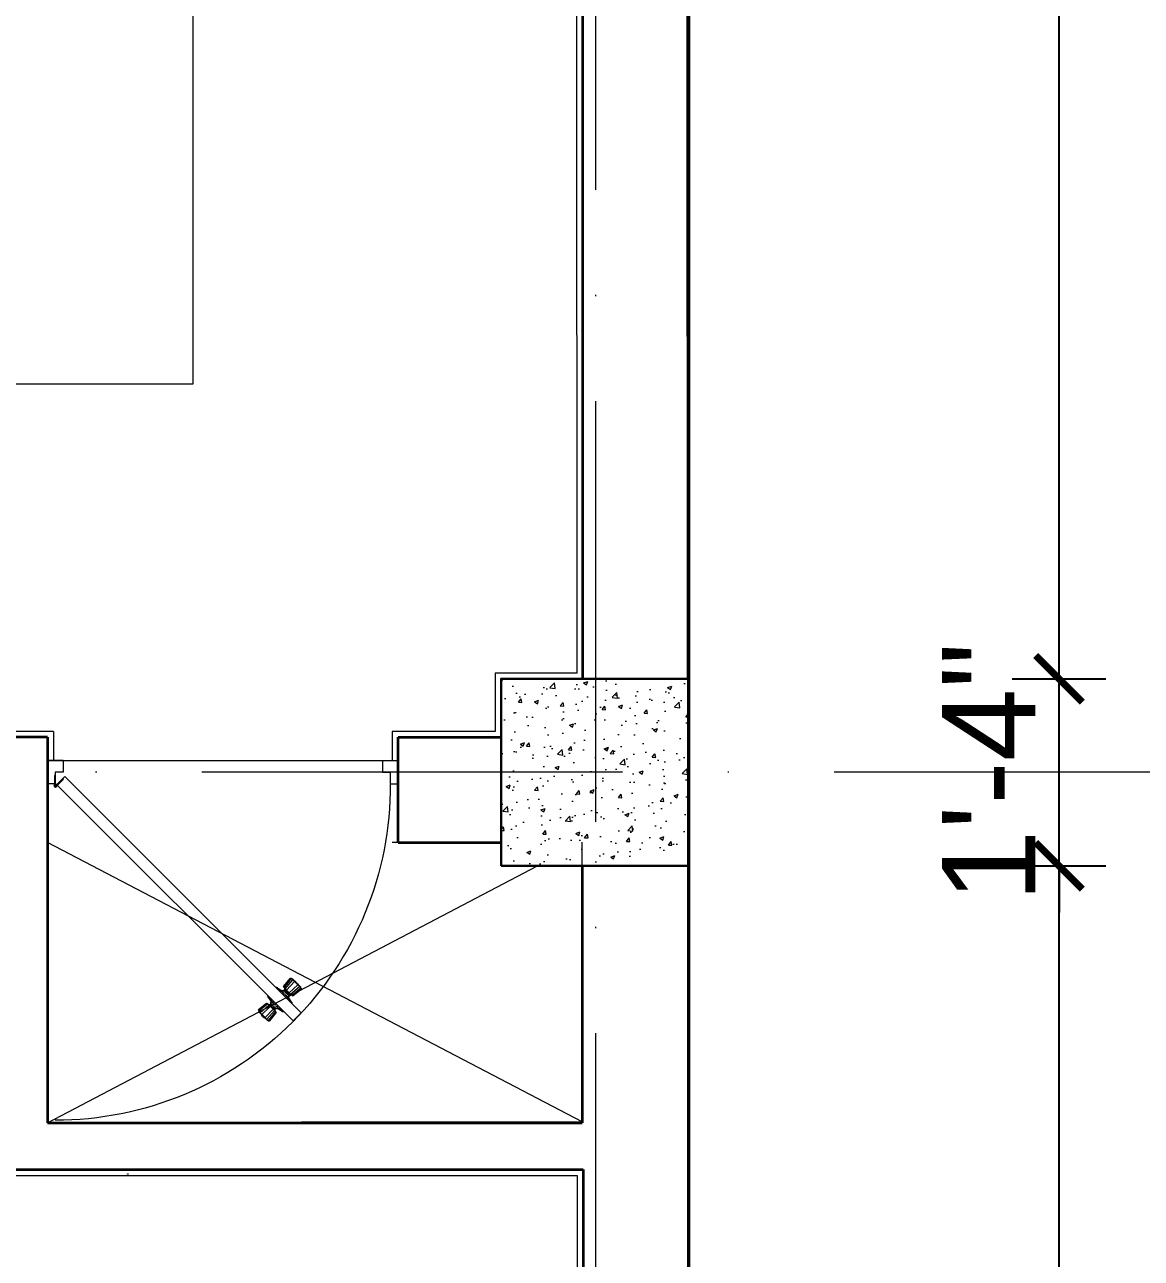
# Model space of a CAD drawing. Header units: inches. Extents: x 10755 to 33653, y -10992 to 10708.
# Drawn here: x 15338.7 to 15434.2, y 6625.2 to 6730.8 of the extents above; entities that cross this region are included whole.
import ezdxf

# ---------------------------------------------------------------- set-up
doc = ezdxf.new("R2010")
doc.units = ezdxf.units.IN
doc.header["$MEASUREMENT"] = 0
doc.linetypes.add('ACAD_ISO10W100', pattern=[18, 12, -3, 0, -3])
for name, color, linetype, lineweight in [('arrow line', 54, 'Continuous', 9), ('centerline', 9, 'ACAD_ISO10W100', 5), ('col', 1, 'Continuous', 30), ('dim', 6, 'Continuous', 13), ('dimension center - 8', 134, 'Continuous', 13), ('dimension element- 8', 5, 'Continuous', 13), ('dimension inter - 8', 6, 'Continuous', 13), ('dimension overall - 8', 185, 'Continuous', 13), ('DIMINSION', 5, 'Continuous', 15), ('hatch', 33, 'Continuous', 5), ('hatch- rcc', 252, 'Continuous', 5), ('L1 furnitures', 252, 'Continuous', 9), ('PLASTER', 50, 'Continuous', 9), ('PUERTAS', 7, 'Continuous', 0), ('wall', 1, 'Continuous', 35)]:
    doc.layers.add(name, color=color, linetype=linetype, lineweight=lineweight)
doc.layers.get('dimension inter - 8').off()
doc.layers.get('DIMINSION').off()
doc.styles.get("Standard").update_dxf_attribs({"font": 'arial.ttf'})
doc.dimstyles.new('S8', dxfattribs={"dimscale": 8, "dimtxt": 1, "dimasz": 0.5, "dimexe": 0.5, "dimexo": 0.5, "dimgap": 0.25, "dimtad": 1, "dimzin": 3, "dimdsep": 46, "dimlunit": 4, "dimtxsty": 'Standard', "dimblk": 'ARCHTICK', "dimcen": 0, "dimclrd": 256, "dimclre": 256, "dimclrt": 6, "dimadec": 0, "dimazin": 0, "dimtfac": 0.5, "dimtix": 1, "dimtmove": 1, "dimatfit": 3, "dimfxl": 0.5, "dimfxlon": 1, "dimfrac": 1, "dimtolj": 1, "dimtzin": 0, "dimarcsym": 1})

# ---------------------------------------------------------------- blocks, each defined once
blk = doc.blocks.new('EWEWRTT')
at = {"layer": 'centerline', "ltscale": 3}
for p, q in [((176719.7960008084, -3623.43162992053), (176719.7960008084, -4988.84956905616)), ((176830.3065709621, -4304.396273865772), (176184.9538346842, -4304.396273865801))]:
    blk.add_line(p, q, dxfattribs=at)
blk = doc.blocks.new('ETERWEWE')
at = {"layer": 'hatch- rcc', "linetype": 'Continuous', "ltscale": 30}
h = blk.add_hatch(dxfattribs=at)
h.set_pattern_fill('AR-CONC', color=256, scale=0.5, style=0)
h.set_pattern_definition([(49.99999999999999, (0, 0), (3.586300913003767, -0.3137606749129755), [0.375, -4.125]), (355, (0, 0), (-0.693756668065, 3.760960668500059), [0.3, -3.3]), (100.45144446, (0.298858405, -0.02614672), (2.89254423363556, 3.447199954843147), [0.3187009599999999, -3.505710559999999]), (46.18420000000002, (0, 1), (5.336206653357862, -0.8275964039653827), [0.5624999999999999, -6.187499999999999]), (96.63563549, (0.444683725, 0.931033465), (4.673309728371142, 4.870593003872752), [0.47805171, -5.258568799999999]), (351.1841639899999, (0, 1), (4.673309725273866, 4.870593001349951), [0.45, -4.950000005]), (21, (0.5, 0.75), (2.984535260592308, -2.013094453326694), [0.375, -4.125]), (326.0000000000001, (0.5, 0.75), (1.216576659607909, 3.625750225234265), [0.3, -3.3]), (71.45144474, (0.74871127, 0.58224213), (4.201111883649856, 1.612655764031769), [0.31870095, -3.50571056]), (37.50000000000001, (0, 0), (0.06079927658645334, 1.664469269156557), [0, -3.26, 0, -3.35, 0, -3.3125]), (7.499999999999999, (0, 0), (1.315347687210743, 1.972058559411801), [0, -1.91, 0, -3.185, 0, -1.2625]), (327.5, (-1.115, 0), (2.669112180862045, -0.1127743586718988), [0, -1.25, 0, -3.9, 0, -5.175]), (317.5, (-1.615, 0), (2.915930846711931, 0.5005249116615886), [0, -1.625, 0, -2.59, 0, -3.675])])
h.paths.add_polyline_path([(159423.2306644279, -3794.582087043891), (159439.2306644279, -3794.582087043891), (159439.2306644279, -3778.582087043891), (159423.2306644279, -3778.582087043891)])
at = {"layer": 'col', "linetype": 'Continuous', "ltscale": 30}
blk.add_lwpolyline([(159423.2306644279, -3794.582087043891), (159423.2306644279, -3778.582087043891), (159439.2306644279, -3778.582087043891), (159439.2306644279, -3794.582087043891), (159423.2306644279, -3794.582087043891)], dxfattribs=at)
blk = doc.blocks.new('wewerrr')
at = {"layer": 'DIMINSION', "linetype": 'Continuous'}
for p in [(17288.4865751834, -517.8141993871068), (17288.4865905426, -517.814199387105)]:
    blk.add_blockref('ETERWEWE', p, dxfattribs=at)
blk = doc.blocks.new('2ft6in')
at = {"layer": 'PUERTAS', "color": 2}
for p, q in [((0.8382739571970887, 2.098696305183694), (21.02350648355787, 22.28325227598543)), ((21.70704303888488, 21.59971572085487), (21.02350648355787, 22.28325227598543)), ((21.70704303888488, 21.59971572085487), (1.474670060357312, 1.368019297719002)), ((18.32758337960695, 21.75791146312258), (18.31359909029561, 21.77189575222292)), ((21.18170222543995, 18.90379261710041), (21.19568651512964, 18.8898083279928)), ((1.359539804601809, 1.577430457567971), (0.8122093053243589, 2.124760956830869)), ((0, 2.000000000181899), (0, 0)), ((0.5999999998311978, 2.000000000181899), (0, 2.000000000181899)), ((0.5999999998311978, 1.262818769129808), (0.5999999998311978, 2.036860984335362)), ((0.6666666669188999, 1.262818769129808), (0.5999999998311978, 1.262818769129808)), ((0.6666666669188999, 1.262818769129808), (0.6666666669188999, 2.007517386417021)), ((0.6666666669188999, 0.9999999998981366), (0.6666666669188999, 1.262818769129808)), ((1.312399352464126, 1.530290005626739), (0.785817910276819, 2.05687144780677)), ((1.359539804601809, 1.577430457567971), (1.312399352464126, 1.530290005626739)), ((1.474670060357312, 1.368019297719002), (1.312399352464126, 1.530290005626739)), ((29.33333333366318, 0.9999999998981366), (29.33333333366318, 2.000000000181899)), ((29.33333333366318, 2.000000000181899), (30, 2.000000000181899)), ((30, 0), (30, 2.000000000181899)), ((1.333333333255723, 0), (0, 0)), ((1.333333333255723, 0.9999999998981366), (0.6666666669188999, 0.9999999998981366)), ((1.333333333255723, 0), (1.333333333255723, 0.9999999998981366)), ((28.6666666669189, 0), (28.6666666669189, 0.9999999998981366)), ((28.6666666669189, 0.9999999998981366), (29.33333333366318, 0.9999999998981366)), ((28.6666666669189, 0), (30, 0))]:
    blk.add_line(p, q, dxfattribs=at)
at = {"layer": 'PUERTAS', "color": 1}
for p, q in [((18.81952605492552, 22.2498541384266), (18.45175475583528, 21.88208283895074)), ((18.89502697312855, 22.27676966404397), (18.47604745192803, 21.85779014284344)), ((18.84381875142572, 22.2255614423193), (18.81952605492552, 22.2498541384266)), ((19.54162230074871, 21.59345231946645), (18.99403303416329, 22.27151480693283)), ((18.05706793055288, 21.43881062164292), (18.47604745192803, 21.85779014284344)), ((18.74038527513039, 20.79221529384813), (18.06232278764946, 21.33980456041172)), ((18.08398345616297, 21.51431153987505), (18.45175475583528, 21.88208283895074)), ((18.10827615225571, 21.49001884376776), (18.08398345616297, 21.51431153987505)), ((18.82941132228007, 20.79694045118958), (19.18315423303284, 21.15068336174591)), ((19.53689714398934, 21.50442627230223), (19.18315423303284, 21.15068336174591)), ((19.45067418774124, 21.31374913130276), (19.23538132561953, 21.09845626918104)), ((19.54793476435589, 21.22476549322892), (19.32850343314931, 21.00533416163671)), ((19.53826763897086, 21.2150983680549), (19.44514553202316, 21.30822047559923)), ((19.44558754729223, 21.41311667580885), (19.45067418774124, 21.40803003557812)), ((19.63769800122827, 21.22888655342831), (19.64144482687698, 21.22577115285094)), ((19.73673045492615, 21.23541460421256), (19.73120806377847, 21.22989221345051)), ((20.12170753403916, 21.49083049691399), (19.73673045492615, 21.23541460421256)), ((20.22319829370826, 21.48362064112007), (20.21598843831453, 21.49083049691399)), ((18.84300709806848, 20.21213006055768), (19.09842299038428, 20.59710713966342)), ((18.85021695366595, 20.1106393008813), (18.84300709806848, 20.11784915628232)), ((18.92072091935552, 20.88825004768296), (18.92580755980453, 20.88316340745951)), ((19.02008846387616, 20.88316340745951), (19.23538132561953, 21.09845626918104)), ((19.11873922674567, 20.79556995561143), (19.02561711976887, 20.88869206315576)), ((19.09842299038428, 20.59710713966342), (19.10394538153196, 20.60262953081838)), ((19.10495104116853, 20.69613959335402), (19.10806644175318, 20.69239276790177)), ((19.10907210176811, 20.78590283044468), (19.32850343314931, 21.00533416163671)), ((20.64855625573546, 20.12414400222769), (20.42912492435426, 19.90471267064277)), ((20.92821703481604, 20.11310638108989), (20.57447412385955, 19.75936347092647)), ((20.63888913037954, 20.11447687666805), (20.73201123770559, 20.02135476912372)), ((20.65267731592758, 20.21390723892546), (20.64956191534293, 20.21765406477061)), ((20.65920536671183, 20.31293969261606), (20.65368297597161, 20.3074173014611)), ((20.91462125940598, 20.69791677172179), (20.65920536671183, 20.31293969261606)), ((20.90741140380851, 20.79940753139817), (20.91462125940598, 20.79219767599716)), ((21.01724308179109, 20.11783153843135), (21.69530556924292, 19.57024227186776)), ((19.53443006318412, 19.42642619116668), (19.54163991918904, 19.41921633537277)), ((19.63592082326068, 19.41921633537277), (20.02089790257742, 19.67463222806691)), ((20.02089790257742, 19.67463222806691), (20.02642029314302, 19.68015461922914)), ((20.11993035566411, 19.68116027885117), (20.11618353001541, 19.68427567942854)), ((20.2096935925656, 19.68528133905056), (20.42912492435426, 19.90471267064277)), ((20.21600605675485, 19.3165945128203), (20.76359532293282, 18.63853202534665)), ((20.21936071792152, 19.69494846422458), (20.3124828254804, 19.60182635707315)), ((20.22073121351423, 19.40562055997725), (20.57447412385955, 19.75936347092647)), ((20.30695416976232, 19.59629770097672), (20.52224703188404, 19.81159056309843)), ((20.31204081018222, 19.49693015647063), (20.30695416976232, 19.50201679709426)), ((20.7375398935983, 20.02688342481997), (20.52224703188404, 19.81159056309843)), ((20.83690743811894, 20.02179678498942), (20.83182079769904, 20.02688342481997)), ((20.86260138376383, 18.63327716823551), (21.28158090513898, 19.05225668943604)), ((20.93810230217059, 18.66019269385288), (21.30587360166828, 19.02796399332874)), ((21.70056042636861, 19.47123621102946), (21.28158090513898, 19.05225668943604)), ((21.67364490072941, 19.39573529240442), (21.30587360166828, 19.02796399332874)), ((21.64935220463667, 19.42002798851172), (21.67364490072941, 19.39573529240442)), ((20.91380960587412, 18.68448538996017), (20.93810230217059, 18.66019269385288))]:
    blk.add_line(p, q, dxfattribs=at)
at = {"layer": 'PUERTAS', "color": 8}
for p, q in [((19.50817554377136, 21.47570467208425), (18.87634177459404, 22.25808446550218)), ((19.55196348542813, 21.52759258737933), (18.93182624061592, 22.29548894418986)), ((18.80624500781414, 20.78187410917599), (18.03834865038516, 21.40201135437383)), ((18.85813292232342, 20.82566205140756), (18.07575312908739, 21.45749582019198)), ((18.95041897482588, 20.9179481033425), (18.19801871967502, 21.57976141037943)), ((18.43777046614559, 21.89606712845125), (18.31359909029561, 21.77189575222292)), ((19.0660623946751, 21.03359152357734), (18.33844149246579, 21.72018418336665)), ((18.43777046614559, 21.89606712845125), (18.56194184237393, 22.02023850428668)), ((18.57592613148154, 22.00625421517907), (18.56194184237393, 22.02023850428668)), ((19.29730264257523, 21.26483177109185), (18.61365341179771, 21.99539610272041)), ((19.41588949144352, 21.38341861975641), (18.75407618461759, 22.13581887570763)), ((19.40236335369991, 21.07919408239104), (19.30924124617013, 21.17231618993537)), ((19.46828713273862, 21.14511786163348), (19.37516502520884, 21.23823996877763)), ((19.51088395994157, 21.18771468842169), (19.41776185238268, 21.28083679596602)), ((19.53116815633257, 21.20799888542388), (19.43804604880279, 21.30112099296821)), ((19.88894823807641, 21.24480114538892), (19.57588524543098, 21.08305204751377)), ((20.06677259269054, 21.42262550058513), (19.63939511936042, 21.14656192144321)), ((18.91121209459379, 20.26706500189903), (19.18727567314636, 20.69444247522188)), ((19.12583870976232, 20.80266943824245), (19.03271660240716, 20.89579154578678)), ((19.14612290635705, 20.82295363524463), (19.05300079882727, 20.91607574239606)), ((19.08903644920792, 20.44488935670233), (19.25078554687207, 20.75795234915131)), ((19.18871973335627, 20.86555046243302), (19.09559762579738, 20.95867256918427)), ((19.25464351239498, 20.93147424128256), (19.16152140483609, 21.02459634843399)), ((19.2765418641211, 20.63239477142633), (19.32034397334792, 20.82751077561261)), ((19.4262437542493, 20.78209666175826), (19.39595102271414, 20.90311782478966)), ((19.55174093283131, 20.90759384033299), (19.43071977020008, 20.93788657187542)), ((19.70144282295951, 21.05729573066492), (19.50632681898423, 21.01349362144538)), ((20.33138460264308, 20.12795017052122), (20.36167733478942, 20.00692900748982)), ((20.48108649297501, 20.27765206085314), (20.43728438415565, 20.08253605666687)), ((20.66859190788819, 20.46515747557714), (20.50684281042777, 20.15209448312817)), ((20.84641626288067, 20.64298183038045), (20.57035268394975, 20.2156043570576)), ((20.61150545114651, 20.08709319703485), (20.70462755809422, 19.99397108988342)), ((20.63178964753752, 20.10737739403703), (20.7249117550964, 20.0142552864927)), ((20.89949543459807, 20.08438478087191), (21.68187522780499, 19.4525510124804)), ((20.9513833494857, 20.12817272310349), (21.71927970688557, 19.50803547829855)), ((19.69085576440557, 19.48742133169435), (20.11823323773569, 19.76348491083627)), ((19.86868011939805, 19.66524568689056), (20.1817431114614, 19.8269947847657)), ((20.05618553434033, 19.85275110161456), (20.25130153793725, 19.896553211227)), ((20.20566487207543, 19.38245424490015), (20.82580211688764, 18.61455788808962)), ((20.20588742467226, 20.00245299194648), (20.32690858730348, 19.97216026040405)), ((20.22646020114189, 19.7020479476414), (20.31958230808959, 19.60892584009707)), ((20.246744397562, 19.72233214385778), (20.33986650509178, 19.62921003631345)), ((20.2494528137322, 19.43434216019523), (20.88128658229834, 18.65196236678457)), ((20.28934122473584, 19.764928970646), (20.38246333209099, 19.67180686350184)), ((20.34173886606004, 19.52662821252306), (21.00355217288597, 18.77422795696475)), ((20.35526500380365, 19.83085275028134), (20.4483871111297, 19.73773064273701)), ((20.45738228588016, 19.64227163235773), (21.14397494550212, 18.91465072956635)), ((20.50298484507948, 19.97857259099692), (20.59610695205629, 19.88545048385276)), ((20.5689086241473, 20.04449636984646), (20.662030731095, 19.9513742630952)), ((20.68862253378029, 19.87351188027242), (21.41918686503777, 19.18986264891282)), ((20.8072093820665, 19.99209872893698), (21.55960963782854, 19.33028542230022)), ((21.31985789077589, 19.01397970382823), (21.19568651512964, 18.8898083279928)), ((21.31985789077589, 19.01397970382823), (21.44402926700423, 19.13815108005656)), ((21.43004497748916, 19.15213536915689), (21.44402926700423, 19.13815108005656)), ((0, 0), (30, 0))]:
    blk.add_line(p, q, dxfattribs=at)
at = {"layer": 'PUERTAS', "color": 2}
for radius in [0.1293466780470952, 0.06268001137998874]:
    blk.add_circle((0.683333333407063, 2.135785798513098), radius, dxfattribs=at)
at = {"layer": 'PUERTAS', "color": 8}
blk.add_arc((0.683333333407063, 2.135785798513098), 28.65032177470216, 359.7284504388661, 90.03333050544015, dxfattribs=at)
at = {"layer": 'PUERTAS', "color": 1}
for centre, start, end in [((18.94216742526623, 22.22962921210274), 38.92362674490477, 135.0000000005896), ((19.40353373560356, 21.36088958324399), 315.0000000005895, 44.99999999941044), ((19.48975669185165, 21.55156672463636), 315.0000000005895, 38.92362674490477), ((19.59507521649357, 21.17762504128768), 50.2572454163386, 135.0000000005896), ((19.68406761164078, 21.27703266578465), 230.2572454163386, 315.0000000005895), ((20.16884798617684, 21.44369004496548), 44.99999999941044, 135.0000000005896), ((18.78227087014238, 20.84408090313809), 231.0763732541847, 315.0000000005895), ((18.89014755020617, 20.16498960861645), 135.0000000005896, 224.9999999994105), ((18.97294801173848, 20.93030385939346), 224.9999999994105, 315.0000000005895), ((19.15621255390579, 20.73876237810327), 135.0000000005896, 219.7427545827537), ((19.05680492939427, 20.64976998315251), 315.0000000005895, 39.74275458275378), ((20.70082342810929, 20.26027684951987), 135.0000000005896, 219.7427545827537), ((20.60141580359777, 20.1712844541762), 315.0000000005895, 39.74275458275378), ((20.86748080726829, 20.74505722366303), 315.0000000005895, 44.99999999941044), ((20.97535748675, 20.06596592914138), 51.07637325418466, 135.0000000005896), ((19.58878037132672, 19.466356787314), 224.9999999994105, 315.0000000005895), ((20.0735607452807, 19.63301416728791), 50.2572454163386, 135.0000000005896), ((20.16255314042792, 19.73242179099179), 230.2572454163386, 315.0000000005895), ((20.26787166565191, 19.35848010764312), 135.0000000005896, 218.9236267449048), ((20.35409462172538, 19.54915724903549), 135.0000000005896, 224.9999999994105), ((20.78468034556136, 19.97974297288602), 44.99999999941044, 135.0000000005896), ((21.65341997423093, 19.5183766629707), 315.0000000005895, 51.07637325418466), ((20.81546093162615, 18.68041762017674), 218.9236267449048, 315.0000000005895)]:
    blk.add_arc(centre, 0.06666666666710647, start, end, dxfattribs=at)
blk = doc.blocks.new('pp')
at = {"layer": 'PLASTER'}
for p, q in [((14227.88597845635, 6675.316919126541), (14227.85110608393, 6843.318798959486)), ((14183.06655119505, 6670.314738139615), (14092.39878802095, 6670.314738139616)), ((14183.06655119505, 6670.314738139615), (14183.06655119505, 6667.818796618759)), ((14212.56655119502, 6660.818801011841), (14212.06655119502, 6660.818800963132)), ((14156.06655119496, 6632.318801871005), (14227.89857162992, 6632.318801871005)), ((14227.89857162992, 6632.318801871005), (14227.96459941105, 6435.318801300335))]:
    blk.add_line(p, q, dxfattribs=at)
blk.add_lwpolyline([(14227.88597845635, 6675.316919126541), (14220.88602322641, 6675.316919126541), (14220.88600786722, 6670.318798461134), (14212.06655026956, 6670.318798461134), (14212.0665505131, 6667.81879661876)], dxfattribs=at)
blk = doc.blocks.new('_ArchTick')
at = {"color": 0, "const_width": 0.15}
blk.add_lwpolyline([(-0.5, -0.5), (0.5, 0.5)], dxfattribs=at)
blk = doc.blocks.new('*D967')
at = {"layer": 'Defpoints', "color": 0, "transparency": 16777216}
for p in [(15395.46549790539, 6658.818784053454), (15427.20203635097, 6658.818784053454), (15395.54425910252, 6434.818801300333)]:
    blk.add_point(p, dxfattribs=at)
at = {"layer": 'dimension element- 8', "lineweight": -2, "transparency": 16777216}
for p, q in [((15423.20203635097, 6658.818784053454), (15431.20203635097, 6658.818784053454)), ((15427.20203635097, 6434.818801300333), (15427.20203635097, 6658.818784053454)), ((15423.20203635097, 6434.818801300333), (15431.20203635097, 6434.818801300333))]:
    blk.add_line(p, q, dxfattribs=at)
at = {"layer": 'dimension element- 8', "lineweight": -2, "transparency": 16777216, "xscale": 4, "yscale": 4, "zscale": 4}
for p, rotation in [((15427.20203635097, 6658.818784053454), 90), ((15427.20203635097, 6434.818801300333), 270)]:
    blk.add_blockref('_ArchTick', p, dxfattribs=dict(at, rotation=rotation))
at = {"layer": 'dimension element- 8', "color": 6, "transparency": 16777216, "insert": (15421.11745244919, 6546.818792676896), "char_height": 8, "attachment_point": 5, "rotation": 90}
blk.add_mtext('\\A1;18\'-8"', dxfattribs=at)
blk = doc.blocks.new('*D968')
at = {"layer": 'Defpoints', "color": 0, "transparency": 16777216}
for p in [(15395.46549790539, 6674.818784053452), (15427.20203635097, 6674.818784053452), (15395.46549790539, 6658.818784053454)]:
    blk.add_point(p, dxfattribs=at)
at = {"layer": 'dimension element- 8', "lineweight": -2, "transparency": 16777216}
for p, q in [((15427.20203635097, 6674.818784053452), (15427.20203635097, 6678.818784053452)), ((15423.20203635097, 6674.818784053452), (15431.20203635097, 6674.818784053452)), ((15427.20203635097, 6658.818784053454), (15427.20203635097, 6674.818784053452)), ((15423.20203635097, 6658.818784053454), (15431.20203635097, 6658.818784053454)), ((15427.20203635097, 6658.818784053454), (15427.20203635097, 6654.818784053454))]:
    blk.add_line(p, q, dxfattribs=at)
at = {"layer": 'dimension element- 8', "lineweight": -2, "transparency": 16777216, "xscale": 4, "yscale": 4, "zscale": 4}
for p, rotation in [((15427.20203635097, 6674.818784053452), 270), ((15427.20203635097, 6658.818784053454), 90)]:
    blk.add_blockref('_ArchTick', p, dxfattribs=dict(at, rotation=rotation))
at = {"layer": 'dimension element- 8', "color": 6, "transparency": 16777216, "insert": (15421.1856652732, 6666.818784053456), "char_height": 8, "attachment_point": 5, "rotation": 90}
blk.add_mtext('\\A1;1\'-4"', dxfattribs=at)
blk = doc.blocks.new('*D969')
at = {"layer": 'Defpoints', "color": 0, "transparency": 16777216}
for p in [(15395.54425910252, 6843.818798959486), (15427.20203635097, 6843.818798959486), (15395.46549790539, 6674.818784053452)]:
    blk.add_point(p, dxfattribs=at)
at = {"layer": 'dimension element- 8', "lineweight": -2, "transparency": 16777216}
for p, q in [((15423.20203635097, 6843.818798959486), (15431.20203635097, 6843.818798959486)), ((15427.20203635097, 6674.818784053452), (15427.20203635097, 6843.818798959486)), ((15423.20203635097, 6674.818784053452), (15431.20203635097, 6674.818784053452))]:
    blk.add_line(p, q, dxfattribs=at)
at = {"layer": 'dimension element- 8', "lineweight": -2, "transparency": 16777216, "xscale": 4, "yscale": 4, "zscale": 4}
for p, rotation in [((15427.20203635097, 6843.818798959486), 90), ((15427.20203635097, 6674.818784053452), 270)]:
    blk.add_blockref('_ArchTick', p, dxfattribs=dict(at, rotation=rotation))
at = {"layer": 'dimension element- 8', "color": 6, "transparency": 16777216, "insert": (15421.1856652732, 6759.318791506472), "char_height": 8, "attachment_point": 5, "rotation": 90}
blk.add_mtext('\\A1;14\'-1"', dxfattribs=at)
blk = doc.blocks.new('*D1398')
at = {"layer": 'Defpoints', "color": 0, "transparency": 16777216}
for p in [(15408.66137641817, 6851.81879895947), (15408.66136782373, 6666.818796618674), (15449.96622807163, 6666.818796618674)]:
    blk.add_point(p, dxfattribs=at)
at = {"layer": 'dimension center - 8', "lineweight": -2, "transparency": 16777216}
for p, q in [((15445.96622807163, 6851.81879895947), (15453.96622807163, 6851.81879895947)), ((15449.96622807163, 6851.81879895947), (15449.96622807163, 6666.818796618674)), ((15445.96622807163, 6666.818796618674), (15453.96622807163, 6666.818796618674))]:
    blk.add_line(p, q, dxfattribs=at)
at = {"layer": 'dimension center - 8', "lineweight": -2, "transparency": 16777216, "xscale": 4, "yscale": 4, "zscale": 4}
for p, rotation in [((15449.96622807163, 6851.81879895947), 90), ((15449.96622807163, 6666.818796618674), 270)]:
    blk.add_blockref('_ArchTick', p, dxfattribs=dict(at, rotation=rotation))
at = {"layer": 'dimension center - 8', "color": 6, "transparency": 16777216, "insert": (15443.88164416985, 6759.318797789075), "char_height": 8, "attachment_point": 5, "rotation": 90}
blk.add_mtext('\\A1;15\'-5"', dxfattribs=at)
blk = doc.blocks.new('*D1399')
at = {"layer": 'Defpoints', "color": 0, "transparency": 16777216}
for p in [(15408.66136782373, 6666.818796618674), (15408.66136413383, 6426.818801300333), (15449.96622807163, 6426.818801300333)]:
    blk.add_point(p, dxfattribs=at)
at = {"layer": 'dimension center - 8', "lineweight": -2, "transparency": 16777216}
for p, q in [((15445.96622807163, 6666.818796618674), (15453.96622807163, 6666.818796618674)), ((15449.96622807163, 6666.818796618674), (15449.96622807163, 6426.818801300333)), ((15445.96622807163, 6426.818801300333), (15453.96622807163, 6426.818801300333))]:
    blk.add_line(p, q, dxfattribs=at)
at = {"layer": 'dimension center - 8', "lineweight": -2, "transparency": 16777216, "xscale": 4, "yscale": 4, "zscale": 4}
for p, rotation in [((15449.96622807163, 6666.818796618674), 90), ((15449.96622807163, 6426.818801300333), 270)]:
    blk.add_blockref('_ArchTick', p, dxfattribs=dict(at, rotation=rotation))
at = {"layer": 'dimension center - 8', "color": 6, "transparency": 16777216, "insert": (15443.88164416985, 6546.818798959506), "char_height": 8, "attachment_point": 5, "rotation": 90}
blk.add_mtext('\\A1;20\'-0"', dxfattribs=at)
blk = doc.blocks.new('*D1401')
at = {"layer": 'Defpoints', "color": 0, "transparency": 16777216}
for p in [(15395.55435888043, 7241.808314292502), (15475.90372735882, 7241.808314292502), (15395.54425910253, 6140.480002346441)]:
    blk.add_point(p, dxfattribs=at)
at = {"layer": 'dimension overall - 8', "lineweight": -2, "transparency": 16777216}
for p, q in [((15471.90372735882, 7241.808314292502), (15479.90372735882, 7241.808314292502)), ((15475.90372735882, 6140.480002346441), (15475.90372735882, 7241.808314292502)), ((15471.90372735882, 6140.480002346441), (15479.90372735882, 6140.480002346441))]:
    blk.add_line(p, q, dxfattribs=at)
at = {"layer": 'dimension overall - 8', "lineweight": -2, "transparency": 16777216, "xscale": 4, "yscale": 4, "zscale": 4}
for p, rotation in [((15475.90372735882, 7241.808314292502), 90), ((15475.90372735882, 6140.480002346441), 270)]:
    blk.add_blockref('_ArchTick', p, dxfattribs=dict(at, rotation=rotation))
at = {"layer": 'dimension overall - 8', "color": 6, "transparency": 16777216, "insert": (15469.81914345704, 6691.144158319475), "char_height": 8, "attachment_point": 5, "rotation": 90}
blk.add_mtext('\\A1;91\'-9{\\H0.500000x;\\S1#4;}"', dxfattribs=at)
blk = doc.blocks.new('*D3627')
at = {"layer": 'Defpoints', "color": 0, "transparency": 16777216}
for p in [(31969.25430244148, 7241.818801298449), (11281.95273085246, 6632.819716091868), (31991.13553307858, 6632.819716091863)]:
    blk.add_point(p, dxfattribs=at)
at = {"layer": 'dim', "lineweight": -2, "transparency": 16777216}
for p, q in [((31987.13553307858, 7241.818801298449), (31995.13553307858, 7241.818801298449)), ((31991.13553307858, 7241.818801298449), (31991.13553307858, 6632.819716091863)), ((31987.13553307859, 6632.819716091863), (31995.13553307859, 6632.819716091863))]:
    blk.add_line(p, q, dxfattribs=at)
at = {"layer": 'dim', "lineweight": -2, "transparency": 16777216, "xscale": 4, "yscale": 4, "zscale": 4}
for p, rotation in [((31991.13553307858, 7241.818801298449), 90), ((31991.13553307858, 6632.819716091863), 270)]:
    blk.add_blockref('_ArchTick', p, dxfattribs=dict(at, rotation=rotation))
at = {"layer": 'dim', "color": 6, "transparency": 16777216, "insert": (31985.05094917681, 6937.319258695161), "char_height": 8, "attachment_point": 5, "rotation": 90}
blk.add_mtext('\\A1;50\'-9"', dxfattribs=at)

msp = doc.modelspace()

# ---------------------------------------------------------------- linework, layer by layer
msp.add_arc((15347.43289581721, 6632.26022198685), 0.1980000001203734, 53.30244203694087, 66.056262739901)
at = {"layer": 'arrow line'}
for p, q in [((15353.07790633326, 6818.826009846005), (15353.07790633308, 6700.046899014347)), ((15353.07790633308, 6700.046899014347), (15315.37201789423, 6700.046899014377))]:
    msp.add_line(p, q, dxfattribs=at)
at = {"layer": 'Defpoints'}
msp.add_lwpolyline([(14977.59691686978, 7285.818806231005), (15168.59678828422, 7285.818785003855), (15168.59678828422, 7225.818801300172), (15395.17365993845, 7225.818767384865), (15395.54587204411, 7225.818767384865), (15395.54587204411, 6118.818798959359), (14977.59691686978, 6118.818798959359), (14977.59691686978, 7285.818806231005)], dxfattribs=at)
at = {"layer": 'hatch', "linetype": 'Continuous', "ltscale": 30}
for p, q in [((15386.38698307049, 6636.902523845243), (15340.64604276972, 6660.818801871006)), ((15340.64604276975, 6636.818801871006), (15382.58230482513, 6658.818784053449))]:
    msp.add_line(p, q, dxfattribs=at)
at = {"layer": 'L1 furnitures', "color": 7, "linetype": 'Continuous', "ltscale": 30}
for p, q in [((15386.38698307049, 6636.902523845243), (15386.38698307049, 6660.828513774393)), ((15362.38698307049, 6636.902523845243), (15386.38698307049, 6636.902523845243))]:
    msp.add_line(p, q, dxfattribs=at)
at = {"layer": 'wall', "linetype": 'Continuous', "ltscale": 30}
for p, q in [((15386.46551345781, 6674.816919126541), (15386.43049427081, 6843.816934032573)), ((15386.46551339672, 6675.108051504141), (15386.43655326217, 6844.108066410181)), ((15395.46551326459, 6674.818784053454), (15395.43049407759, 6843.818798959486)), ((15395.46551326459, 6675.109593759669), (15395.43655313004, 6844.109608665709)), ((15340.64604276972, 6669.814738139616), (15250.97827959561, 6669.814738139616)), ((15340.64604276972, 6669.814738139616), (15340.64604276975, 6636.818801871005)), ((15370.64604276969, 6660.818801871006), (15370.64604189293, 6669.818798461134)), ((15370.64604189293, 6669.818798461134), (15379.46549790539, 6669.818798461134)), ((15395.46650049911, 6666.818796618674), (15395.54425910252, 6434.818801300333)), ((15370.64604276969, 6660.818801871006), (15379.46549790539, 6660.818801871006)), ((15386.38698307042, 6658.818784053452), (15386.38698307058, 6636.818801871006)), ((15395.46549790539, 6640.818784053452), (15395.46549790539, 6632.818801871005)), ((15340.64604276975, 6636.818801871006), (15386.38698307058, 6636.818801871006)), ((15314.64604276963, 6632.818801871006), (15386.47789564947, 6632.818801871005)), ((15386.47789564947, 6632.818801871005), (15386.54425960802, 6434.815784802895)), ((15395.46549790536, 6632.818801871006), (15395.47789615497, 6632.818801871005))]:
    msp.add_line(p, q, dxfattribs=at)

# ---------------------------------------------------------------- block references
at = {"color": 3, "xscale": -1, "rotation": 180}
msp.add_blockref('2ft6in', (15340.6460421852, 6667.81879661876), dxfattribs=at)
at = {"layer": 'dimension inter - 8'}
msp.add_blockref('pp', (1158.079491574666, -2.106389729306102e-09), dxfattribs=at)
at = {"layer": 'wall', "linetype": 'Continuous', "ltscale": 30}
msp.add_blockref('EWEWRTT', (-161332.2517417059, 10971.21507048445), dxfattribs=at)
at = {"layer": 'wall', "linetype": 'Continuous'}
msp.add_blockref('wewerrr', (-161332.2517417059, 10971.21507048445), dxfattribs=at)

# ---------------------------------------------------------------- dimensions: what is measured, and where the dimension line sits
at = {"layer": 'dim'}
dim = msp.add_linear_dim(base=(31991.13553307858, 6632.819716091863), p1=(31969.25430244148, 7241.818801298449), p2=(11281.95273085246, 6632.819716091868), angle=90, dimstyle='S8', dxfattribs=at)
dim.commit()
dim.dimension.update_dxf_attribs({"geometry": '*D3627', "text_midpoint": (31985.05094917681, 6937.319258695161)})
at = {"layer": 'dimension center - 8'}
for base, p1, p2, picture, middle in [((15449.96622807163, 6666.818796618674), (15408.66137641817, 6851.81879895947), (15408.66136782373, 6666.818796618674), '*D1398', (15443.88164416985, 6759.318797789075)), ((15449.96622807163, 6426.818801300333), (15408.66136782373, 6666.818796618674), (15408.66136413383, 6426.818801300333), '*D1399', (15443.88164416985, 6546.818798959506))]:
    dim = msp.add_linear_dim(base=base, p1=p1, p2=p2, angle=90, dimstyle='S8', dxfattribs=at)
    dim.commit()
    dim.dimension.update_dxf_attribs({"geometry": picture, "text_midpoint": middle})
at = {"layer": 'dimension element- 8'}
for base, p1, p2, picture, middle in [((15427.20203635097, 6843.818798959486), (15395.46549790539, 6674.818784053452), (15395.54425910252, 6843.818798959486), '*D969', (15421.1856652732, 6759.318791506472)), ((15427.20203635097, 6674.818784053452), (15395.46549790539, 6658.818784053454), (15395.46549790539, 6674.818784053452), '*D968', (15421.1856652732, 6666.818784053456)), ((15427.20203635097, 6658.818784053454), (15395.54425910252, 6434.818801300333), (15395.46549790539, 6658.818784053454), '*D967', (15421.11745244919, 6546.818792676896))]:
    dim = msp.add_linear_dim(base=base, p1=p1, p2=p2, angle=90, dimstyle='S8', dxfattribs=at)
    dim.commit()
    dim.dimension.update_dxf_attribs({"geometry": picture, "text_midpoint": middle})
at = {"layer": 'dimension overall - 8'}
dim = msp.add_linear_dim(base=(15475.90372735882, 7241.808314292502), p1=(15395.54425910253, 6140.480002346441), p2=(15395.55435888043, 7241.808314292502), angle=90, dimstyle='S8', dxfattribs=at)
dim.commit()
dim.dimension.update_dxf_attribs({"geometry": '*D1401', "text_midpoint": (15469.81914345704, 6691.144158319475)})

doc.saveas('drawing.dxf')
